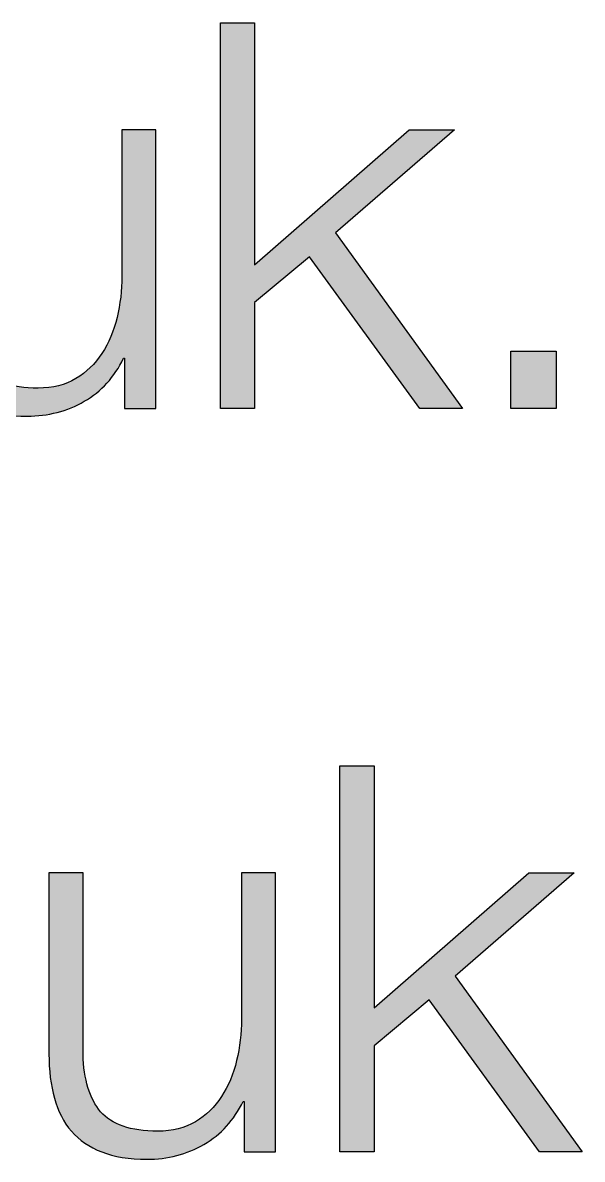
# Paper-space layout 'A2mask' of a CAD drawing. Extents: x 0 to 564, y 0 to 393.
# Drawn here: x 483.38 to 486.18, y 30.71 to 36.42 of the extents above; entities that cross this region are included whole.
import ezdxf
from ezdxf.enums import TextEntityAlignment as Align

# ---------------------------------------------------------------- set-up
doc = ezdxf.new("R2010")
doc.units = 0
doc.layers.get('0').update_dxf_attribs({"linetype": 'CONTINUOUS'})
doc.layers.get('Defpoints').update_dxf_attribs({"linetype": 'CONTINUOUS'})
doc.layers.add('JPP_Mask', color=7, linetype='CONTINUOUS')
doc.styles.add('JPP', font='arial.ttf')

# ---------------------------------------------------------------- blocks, each defined once
blk = doc.blocks.new('A2mask')
at = {"true_color": 0x004a91}
for points in [[(484.8149, 35.2423), (485.3686, 34.4795), (485.5833, 34.4795), (484.9451, 35.3615), (485.5426, 35.8801), (485.3146, 35.8801), (484.5382, 35.2015), (484.5382, 36.4176), (484.3673, 36.4176), (484.3673, 34.4795), (484.5382, 34.4795), (484.5382, 35.0116)], [(486.0529, 34.7671), (485.8249, 34.7671), (485.8249, 34.4795), (486.0529, 34.4795)], [(485.4153, 31.5099), (485.969, 30.7471), (486.1837, 30.7471), (485.5456, 31.6292), (486.143, 32.1478), (485.915, 32.1478), (485.1387, 31.4692), (485.1387, 32.6852), (484.9677, 32.6852), (484.9677, 30.7471), (485.1387, 30.7471), (485.1387, 31.2793)]]:
    blk.add_hatch(color=154, dxfattribs=at).paths.add_polyline_path(points)
h = blk.add_hatch(color=154, dxfattribs=at)
edge = h.paths.add_edge_path()
edge.add_spline(control_points=[(484.0442, 34.4795), (484.0442, 34.4795), (484.0442, 34.8297), (484.0442, 35.1798)], knot_values=[19.49999, 19.49999, 19.49999, 19.49999, 19.99998, 19.99998, 19.99998, 19.99998], degree=3, periodic=0)
edge.add_spline(control_points=[(484.0442, 35.1798), (484.0442, 35.53), (484.0442, 35.8801), (484.0442, 35.8801), (484.0442, 35.8801), (484.0442, 35.8801), (484.0442, 35.8801)], knot_values=[18.999023, 18.999023, 18.999023, 18.999023, 19.499013, 19.499013, 19.499013, 19.49999, 19.49999, 19.49999, 19.49999], degree=3, periodic=0)
edge.add_spline(control_points=[(484.0369, 35.8801), (484.0345, 35.8801), (484.0317, 35.8801), (484.0284, 35.8801)], knot_values=[18.812504, 18.812504, 18.812504, 18.812504, 18.875002, 18.875002, 18.875002, 18.875002], degree=3, periodic=0)
edge.add_spline(control_points=[(484.0284, 35.8801), (484.0252, 35.8801), (484.0215, 35.8801), (484.0175, 35.8801)], knot_values=[18.750005, 18.750005, 18.750005, 18.750005, 18.812504, 18.812504, 18.812504, 18.812504], degree=3, periodic=0)
edge.add_spline(control_points=[(484.0175, 35.8801), (484.0095, 35.8801), (484.0001, 35.8801), (483.9901, 35.8801)], knot_values=[18.625007, 18.625007, 18.625007, 18.625007, 18.750005, 18.750005, 18.750005, 18.750005], degree=3, periodic=0)
edge.add_spline(control_points=[(483.9901, 35.8801), (483.9801, 35.8801), (483.9694, 35.8801), (483.9587, 35.8801)], knot_values=[18.50001, 18.50001, 18.50001, 18.50001, 18.625007, 18.625007, 18.625007, 18.625007], degree=3, periodic=0)
edge.add_spline(control_points=[(483.9587, 35.8801), (483.9373, 35.8801), (483.916, 35.8801), (483.8999, 35.8801)], knot_values=[18.250015, 18.250015, 18.250015, 18.250015, 18.50001, 18.50001, 18.50001, 18.50001], degree=3, periodic=0)
edge.add_spline(control_points=[(483.8999, 35.8801), (483.8839, 35.8801), (483.8732, 35.8801), (483.8732, 35.8801), (483.8732, 35.8801), (483.8732, 35.8801), (483.8732, 35.8801)], knot_values=[17.999532, 17.999532, 17.999532, 17.999532, 18.249547, 18.249547, 18.249547, 18.250015, 18.250015, 18.250015, 18.250015], degree=3, periodic=0)
edge.add_spline(control_points=[(483.8732, 35.8718), (483.8732, 35.8692), (483.8732, 35.8658), (483.8732, 35.8619)], knot_values=[17.906272, 17.906272, 17.906272, 17.906272, 17.937521, 17.937521, 17.937521, 17.937521], degree=3, periodic=0)
edge.add_spline(control_points=[(483.8732, 35.8619), (483.8732, 35.858), (483.8732, 35.8535), (483.8732, 35.8485)], knot_values=[17.875022, 17.875022, 17.875022, 17.875022, 17.906272, 17.906272, 17.906272, 17.906272], degree=3, periodic=0)
edge.add_spline(control_points=[(483.8732, 35.8485), (483.8732, 35.8385), (483.8732, 35.8262), (483.8732, 35.8122)], knot_values=[17.812524, 17.812524, 17.812524, 17.812524, 17.875022, 17.875022, 17.875022, 17.875022], degree=3, periodic=0)
edge.add_spline(control_points=[(483.8732, 35.8122), (483.8732, 35.7982), (483.8732, 35.7824), (483.8732, 35.7652)], knot_values=[17.750025, 17.750025, 17.750025, 17.750025, 17.812524, 17.812524, 17.812524, 17.812524], degree=3, periodic=0)
edge.add_spline(control_points=[(483.8732, 35.7652), (483.8732, 35.7307), (483.8732, 35.6905), (483.8732, 35.6474)], knot_values=[17.625028, 17.625028, 17.625028, 17.625028, 17.750025, 17.750025, 17.750025, 17.750025], degree=3, periodic=0)
edge.add_spline(control_points=[(483.8732, 35.6474), (483.8732, 35.6043), (483.8732, 35.5583), (483.8732, 35.5123)], knot_values=[17.50003, 17.50003, 17.50003, 17.50003, 17.625028, 17.625028, 17.625028, 17.625028], degree=3, periodic=0)
edge.add_spline(control_points=[(483.8732, 35.5123), (483.8732, 35.4204), (483.8732, 35.3284), (483.8732, 35.2595)], knot_values=[17.250035, 17.250035, 17.250035, 17.250035, 17.50003, 17.50003, 17.50003, 17.50003], degree=3, periodic=0)
edge.add_spline(control_points=[(483.8732, 35.2595), (483.8732, 35.1905), (483.8732, 35.1445), (483.8732, 35.1445), (483.8732, 35.0739), (483.8649, 35.0047), (483.8487, 34.9367)], knot_values=[16, 16, 16, 16, 16.250035, 16.250035, 16.250035, 17.250035, 17.250035, 17.250035, 17.250035], degree=3, periodic=0)
edge.add_spline(control_points=[(483.8487, 34.9367), (483.8325, 34.8692), (483.807, 34.8088), (483.7728, 34.7565)], knot_values=[15, 15, 15, 15, 16, 16, 16, 16], degree=3, periodic=0)
edge.add_spline(control_points=[(483.7728, 34.7565), (483.7384, 34.7038), (483.695, 34.6617), (483.6423, 34.6302)], knot_values=[14, 14, 14, 14, 15, 15, 15, 15], degree=3, periodic=0)
edge.add_spline(control_points=[(483.6423, 34.6302), (483.5899, 34.5984), (483.5266, 34.5825), (483.4524, 34.5825)], knot_values=[13, 13, 13, 13, 14, 14, 14, 14], degree=3, periodic=0)
edge.add_spline(control_points=[(483.4524, 34.5825), (483.3166, 34.5825), (483.2211, 34.6153), (483.1661, 34.6803)], knot_values=[12, 12, 12, 12, 13, 13, 13, 13], degree=3, periodic=0)
edge.add_spline(control_points=[(483.1661, 34.6803), (483.1108, 34.7456), (483.0813, 34.8413), (483.0777, 34.9682)], knot_values=[11, 11, 11, 11, 12, 12, 12, 12], degree=3, periodic=0)
edge.add_spline(control_points=[(483.0777, 34.9682), (483.0777, 34.9682), (483.0777, 35.8801), (483.0777, 35.8801), (483.0777, 35.8801), (483.0349, 35.8801), (482.9922, 35.8801)], knot_values=[9.5, 9.5, 9.5, 9.5, 10.5, 10.5, 10.5, 11, 11, 11, 11], degree=3, periodic=0)
edge.add_spline(control_points=[(482.9922, 35.8801), (482.9494, 35.8801), (482.9067, 35.8801), (482.9067, 35.8801), (482.9067, 35.8801), (482.9067, 35.6528), (482.9067, 35.4255)], knot_values=[8.5, 8.5, 8.5, 8.5, 9, 9, 9, 9.5, 9.5, 9.5, 9.5], degree=3, periodic=0)
edge.add_spline(control_points=[(482.9067, 35.4255), (482.9067, 35.1982), (482.9067, 34.9709), (482.9067, 34.9709), (482.9067, 34.8874), (482.916, 34.8135), (482.9338, 34.7482)], knot_values=[7, 7, 7, 7, 7.5, 7.5, 7.5, 8.5, 8.5, 8.5, 8.5], degree=3, periodic=0)
edge.add_spline(control_points=[(482.9338, 34.7482), (482.9521, 34.6829), (482.9806, 34.6279), (483.0193, 34.5825)], knot_values=[6, 6, 6, 6, 7, 7, 7, 7], degree=3, periodic=0)
edge.add_spline(control_points=[(483.0193, 34.5825), (483.0584, 34.5375), (483.1091, 34.5027), (483.1714, 34.4782), (483.2337, 34.4536), (483.3093, 34.4414), (483.3981, 34.4414)], knot_values=[4, 4, 4, 4, 5, 5, 5, 6, 6, 6, 6], degree=3, periodic=0)
edge.add_spline(control_points=[(483.3981, 34.4414), (483.5031, 34.4414), (483.5985, 34.4662), (483.6844, 34.5163)], knot_values=[3, 3, 3, 3, 4, 4, 4, 4], degree=3, periodic=0)
edge.add_spline(control_points=[(483.6844, 34.5163), (483.7705, 34.566), (483.8361, 34.6379), (483.8812, 34.732)], knot_values=[2, 2, 2, 2, 3, 3, 3, 3], degree=3, periodic=0)
edge.add_spline(control_points=[(483.8868, 34.732), (483.8868, 34.732), (483.8868, 34.6689), (483.8868, 34.6057)], knot_values=[0.5, 0.5, 0.5, 0.5, 1, 1, 1, 1], degree=3, periodic=0)
edge.add_spline(control_points=[(483.8868, 34.6057), (483.8868, 34.5426), (483.8868, 34.4795), (483.8868, 34.4795), (483.8868, 34.4795), (483.8967, 34.4795), (483.9114, 34.4795)], knot_values=[20.749965, 20.749965, 20.749965, 20.749965, 21.249965, 21.249965, 21.249965, 21.5, 21.5, 21.5, 21.5], degree=3, periodic=0)
edge.add_spline(control_points=[(483.9114, 34.4795), (483.9262, 34.4795), (483.9458, 34.4795), (483.9655, 34.4795)], knot_values=[20.49997, 20.49997, 20.49997, 20.49997, 20.749965, 20.749965, 20.749965, 20.749965], degree=3, periodic=0)
edge.add_spline(control_points=[(483.9655, 34.4795), (483.9754, 34.4795), (483.9852, 34.4795), (483.9944, 34.4795)], knot_values=[20.374972, 20.374972, 20.374972, 20.374972, 20.49997, 20.49997, 20.49997, 20.49997], degree=3, periodic=0)
edge.add_spline(control_points=[(483.9944, 34.4795), (484.0036, 34.4795), (484.0122, 34.4795), (484.0196, 34.4795)], knot_values=[20.249975, 20.249975, 20.249975, 20.249975, 20.374972, 20.374972, 20.374972, 20.374972], degree=3, periodic=0)
edge.add_spline(control_points=[(484.0297, 34.4795), (484.0327, 34.4795), (484.0353, 34.4795), (484.0374, 34.4795)], knot_values=[20.124977, 20.124977, 20.124977, 20.124977, 20.187476, 20.187476, 20.187476, 20.187476], degree=3, periodic=0)
edge.add_spline(control_points=[(484.0442, 34.4795), (484.0442, 34.4795), (484.0442, 34.4795), (484.0442, 34.4795), (484.0442, 34.4795), (484.0442, 34.4795), (484.0442, 34.4795)], knot_values=[19.99998, 19.99998, 19.99998, 19.99998, 20, 20, 20, 20.001445, 20.001445, 20.001445, 20.001445], degree=3, periodic=0)
h = blk.add_hatch(color=154, dxfattribs=at)
edge = h.paths.add_edge_path()
edge.add_spline(control_points=[(484.6446, 30.7471), (484.6446, 30.7472), (484.6446, 31.0973), (484.6446, 31.4475)], knot_values=[19.49999, 19.49999, 19.49999, 19.49999, 19.99998, 19.99998, 19.99998, 19.99998], degree=3, periodic=0)
edge.add_spline(control_points=[(484.6446, 31.4475), (484.6446, 31.7976), (484.6446, 32.1478), (484.6446, 32.1478), (484.6446, 32.1478), (484.6446, 32.1478), (484.6446, 32.1478)], knot_values=[18.999023, 18.999023, 18.999023, 18.999023, 19.499013, 19.499013, 19.499013, 19.49999, 19.49999, 19.49999, 19.49999], degree=3, periodic=0)
edge.add_spline(control_points=[(484.6373, 32.1478), (484.6349, 32.1478), (484.6321, 32.1478), (484.6288, 32.1478)], knot_values=[18.812504, 18.812504, 18.812504, 18.812504, 18.875002, 18.875002, 18.875002, 18.875002], degree=3, periodic=0)
edge.add_spline(control_points=[(484.6288, 32.1478), (484.6256, 32.1478), (484.6219, 32.1478), (484.6179, 32.1478)], knot_values=[18.750005, 18.750005, 18.750005, 18.750005, 18.812504, 18.812504, 18.812504, 18.812504], degree=3, periodic=0)
edge.add_spline(control_points=[(484.6179, 32.1478), (484.6099, 32.1478), (484.6005, 32.1478), (484.5905, 32.1478)], knot_values=[18.625007, 18.625007, 18.625007, 18.625007, 18.750005, 18.750005, 18.750005, 18.750005], degree=3, periodic=0)
edge.add_spline(control_points=[(484.5905, 32.1478), (484.5805, 32.1478), (484.5698, 32.1478), (484.5591, 32.1478)], knot_values=[18.50001, 18.50001, 18.50001, 18.50001, 18.625007, 18.625007, 18.625007, 18.625007], degree=3, periodic=0)
edge.add_spline(control_points=[(484.5591, 32.1478), (484.5378, 32.1478), (484.5164, 32.1478), (484.5004, 32.1478)], knot_values=[18.250015, 18.250015, 18.250015, 18.250015, 18.50001, 18.50001, 18.50001, 18.50001], degree=3, periodic=0)
edge.add_spline(control_points=[(484.5004, 32.1478), (484.4843, 32.1478), (484.4736, 32.1478), (484.4736, 32.1478), (484.4736, 32.1478), (484.4736, 32.1478), (484.4736, 32.1478)], knot_values=[17.999532, 17.999532, 17.999532, 17.999532, 18.249547, 18.249547, 18.249547, 18.250015, 18.250015, 18.250015, 18.250015], degree=3, periodic=0)
edge.add_spline(control_points=[(484.4736, 32.1395), (484.4736, 32.1368), (484.4736, 32.1335), (484.4736, 32.1296)], knot_values=[17.906272, 17.906272, 17.906272, 17.906272, 17.937521, 17.937521, 17.937521, 17.937521], degree=3, periodic=0)
edge.add_spline(control_points=[(484.4736, 32.1296), (484.4736, 32.1257), (484.4736, 32.1212), (484.4736, 32.1162)], knot_values=[17.875022, 17.875022, 17.875022, 17.875022, 17.906272, 17.906272, 17.906272, 17.906272], degree=3, periodic=0)
edge.add_spline(control_points=[(484.4736, 32.1162), (484.4736, 32.1061), (484.4736, 32.0939), (484.4736, 32.0799)], knot_values=[17.812524, 17.812524, 17.812524, 17.812524, 17.875022, 17.875022, 17.875022, 17.875022], degree=3, periodic=0)
edge.add_spline(control_points=[(484.4736, 32.0799), (484.4736, 32.0659), (484.4736, 32.0501), (484.4736, 32.0329)], knot_values=[17.750025, 17.750025, 17.750025, 17.750025, 17.812524, 17.812524, 17.812524, 17.812524], degree=3, periodic=0)
edge.add_spline(control_points=[(484.4736, 32.0329), (484.4736, 31.9984), (484.4736, 31.9581), (484.4736, 31.915)], knot_values=[17.625028, 17.625028, 17.625028, 17.625028, 17.750025, 17.750025, 17.750025, 17.750025], degree=3, periodic=0)
edge.add_spline(control_points=[(484.4736, 31.915), (484.4736, 31.8719), (484.4736, 31.826), (484.4736, 31.78)], knot_values=[17.50003, 17.50003, 17.50003, 17.50003, 17.625028, 17.625028, 17.625028, 17.625028], degree=3, periodic=0)
edge.add_spline(control_points=[(484.4736, 31.78), (484.4736, 31.6881), (484.4736, 31.5961), (484.4736, 31.5271)], knot_values=[17.250035, 17.250035, 17.250035, 17.250035, 17.50003, 17.50003, 17.50003, 17.50003], degree=3, periodic=0)
edge.add_spline(control_points=[(484.4736, 31.5271), (484.4736, 31.4582), (484.4736, 31.4122), (484.4736, 31.4122), (484.4736, 31.3416), (484.4653, 31.2723), (484.4491, 31.2044)], knot_values=[16, 16, 16, 16, 16.250035, 16.250035, 16.250035, 17.250035, 17.250035, 17.250035, 17.250035], degree=3, periodic=0)
edge.add_spline(control_points=[(484.4491, 31.2044), (484.4329, 31.1368), (484.4074, 31.0765), (484.3732, 31.0242)], knot_values=[15, 15, 15, 15, 16, 16, 16, 16], degree=3, periodic=0)
edge.add_spline(control_points=[(484.3732, 31.0242), (484.3388, 30.9715), (484.2954, 30.9294), (484.2427, 30.8979)], knot_values=[14, 14, 14, 14, 15, 15, 15, 15], degree=3, periodic=0)
edge.add_spline(control_points=[(484.2427, 30.8979), (484.1903, 30.8661), (484.127, 30.8502), (484.0528, 30.8502)], knot_values=[13, 13, 13, 13, 14, 14, 14, 14], degree=3, periodic=0)
edge.add_spline(control_points=[(484.0528, 30.8502), (483.917, 30.8502), (483.8215, 30.883), (483.7665, 30.9479)], knot_values=[12, 12, 12, 12, 13, 13, 13, 13], degree=3, periodic=0)
edge.add_spline(control_points=[(483.7665, 30.9479), (483.7112, 31.0132), (483.6817, 31.109), (483.6781, 31.2359)], knot_values=[11, 11, 11, 11, 12, 12, 12, 12], degree=3, periodic=0)
edge.add_spline(control_points=[(483.6781, 31.2359), (483.6781, 31.2359), (483.6781, 32.1478), (483.6781, 32.1478), (483.6781, 32.1478), (483.6353, 32.1478), (483.5926, 32.1478)], knot_values=[9.5, 9.5, 9.5, 9.5, 10.5, 10.5, 10.5, 11, 11, 11, 11], degree=3, periodic=0)
edge.add_spline(control_points=[(483.5926, 32.1478), (483.5498, 32.1478), (483.5071, 32.1478), (483.5071, 32.1478), (483.5071, 32.1478), (483.5071, 31.9205), (483.5071, 31.6932)], knot_values=[8.5, 8.5, 8.5, 8.5, 9, 9, 9, 9.5, 9.5, 9.5, 9.5], degree=3, periodic=0)
edge.add_spline(control_points=[(483.5071, 31.6932), (483.5071, 31.4658), (483.5071, 31.2385), (483.5071, 31.2385), (483.5071, 31.155), (483.5164, 31.0811), (483.5343, 31.0159)], knot_values=[7, 7, 7, 7, 7.5, 7.5, 7.5, 8.5, 8.5, 8.5, 8.5], degree=3, periodic=0)
edge.add_spline(control_points=[(483.5343, 31.0159), (483.5525, 30.9506), (483.581, 30.8956), (483.6197, 30.8502)], knot_values=[6, 6, 6, 6, 7, 7, 7, 7], degree=3, periodic=0)
edge.add_spline(control_points=[(483.6197, 30.8502), (483.6588, 30.8051), (483.7095, 30.7703), (483.7718, 30.7458), (483.8341, 30.7213), (483.9097, 30.709), (483.9985, 30.709)], knot_values=[4, 4, 4, 4, 5, 5, 5, 6, 6, 6, 6], degree=3, periodic=0)
edge.add_spline(control_points=[(483.9985, 30.709), (484.1035, 30.709), (484.1989, 30.7339), (484.2848, 30.7839)], knot_values=[3, 3, 3, 3, 4, 4, 4, 4], degree=3, periodic=0)
edge.add_spline(control_points=[(484.2848, 30.7839), (484.3709, 30.8336), (484.4365, 30.9055), (484.4816, 30.9996)], knot_values=[2, 2, 2, 2, 3, 3, 3, 3], degree=3, periodic=0)
edge.add_spline(control_points=[(484.4872, 30.9996), (484.4872, 30.9996), (484.4872, 30.9365), (484.4872, 30.8734)], knot_values=[0.5, 0.5, 0.5, 0.5, 1, 1, 1, 1], degree=3, periodic=0)
edge.add_spline(control_points=[(484.4872, 30.8734), (484.4872, 30.8103), (484.4872, 30.7471), (484.4872, 30.7471), (484.4872, 30.7471), (484.4971, 30.7471), (484.5118, 30.7471)], knot_values=[20.749965, 20.749965, 20.749965, 20.749965, 21.249965, 21.249965, 21.249965, 21.5, 21.5, 21.5, 21.5], degree=3, periodic=0)
edge.add_spline(control_points=[(484.5118, 30.7471), (484.5266, 30.7471), (484.5462, 30.7471), (484.5659, 30.7471)], knot_values=[20.49997, 20.49997, 20.49997, 20.49997, 20.749965, 20.749965, 20.749965, 20.749965], degree=3, periodic=0)
edge.add_spline(control_points=[(484.5659, 30.7471), (484.5758, 30.7471), (484.5856, 30.7471), (484.5948, 30.7471)], knot_values=[20.374972, 20.374972, 20.374972, 20.374972, 20.49997, 20.49997, 20.49997, 20.49997], degree=3, periodic=0)
edge.add_spline(control_points=[(484.5948, 30.7471), (484.604, 30.7471), (484.6126, 30.7471), (484.62, 30.7471)], knot_values=[20.249975, 20.249975, 20.249975, 20.249975, 20.374972, 20.374972, 20.374972, 20.374972], degree=3, periodic=0)
edge.add_spline(control_points=[(484.6301, 30.7471), (484.6331, 30.7471), (484.6357, 30.7471), (484.6378, 30.7471)], knot_values=[20.124977, 20.124977, 20.124977, 20.124977, 20.187476, 20.187476, 20.187476, 20.187476], degree=3, periodic=0)
edge.add_spline(control_points=[(484.6446, 30.7471), (484.6446, 30.7471), (484.6446, 30.7471), (484.6446, 30.7471), (484.6446, 30.7471), (484.6446, 30.7471), (484.6446, 30.7471)], knot_values=[19.99998, 19.99998, 19.99998, 19.99998, 20, 20, 20, 20.001445, 20.001445, 20.001445, 20.001445], degree=3, periodic=0)
at = {"layer": 'Defpoints', "color": 154, "true_color": 0x004a91}
for points in [[(484.5382, 36.4176), (484.5382, 35.2015), (485.3146, 35.8801), (485.5426, 35.8801), (484.9451, 35.3615), (485.5833, 34.4795), (485.3686, 34.4795), (484.8149, 35.2423), (484.5382, 35.0116), (484.5382, 34.4795), (484.3673, 34.4795), (484.3673, 36.4176), (484.5382, 36.4176)], [(485.8249, 34.7671), (486.0529, 34.7671), (486.0529, 34.4795), (485.8249, 34.4795), (485.8249, 34.7671)], [(485.1387, 32.6852), (485.1387, 31.4692), (485.915, 32.1478), (486.143, 32.1478), (485.5456, 31.6292), (486.1837, 30.7471), (485.969, 30.7471), (485.4153, 31.5099), (485.1387, 31.2793), (485.1387, 30.7471), (484.9677, 30.7471), (484.9677, 32.6852), (485.1387, 32.6852)]]:
    blk.add_lwpolyline(points, dxfattribs=at)
for points in [[(483.8868, 34.4795), (483.8868, 34.4795), (483.8868, 34.732), (483.8868, 34.732), (483.8868, 34.732), (483.8812, 34.732), (483.8812, 34.732), (483.8361, 34.6379), (483.7705, 34.566), (483.6844, 34.5163), (483.5985, 34.4662), (483.5031, 34.4414), (483.3981, 34.4414), (483.3093, 34.4414), (483.2337, 34.4536), (483.1714, 34.4782), (483.1091, 34.5027), (483.0584, 34.5375), (483.0193, 34.5825), (482.9806, 34.6279), (482.9521, 34.6829), (482.9338, 34.7482), (482.916, 34.8135), (482.9067, 34.8874), (482.9067, 34.9709), (482.9067, 34.9709), (482.9067, 35.8801), (482.9067, 35.8801), (482.9067, 35.8801), (483.0777, 35.8801), (483.0777, 35.8801), (483.0777, 35.8801), (483.0777, 34.9682), (483.0777, 34.9682), (483.0813, 34.8413), (483.1108, 34.7456), (483.1661, 34.6803), (483.2211, 34.6153), (483.3166, 34.5825), (483.4524, 34.5825), (483.5266, 34.5825), (483.5899, 34.5984), (483.6423, 34.6302), (483.695, 34.6617), (483.7384, 34.7038), (483.7728, 34.7565), (483.807, 34.8088), (483.8325, 34.8692), (483.8487, 34.9367), (483.8649, 35.0047), (483.8732, 35.0739), (483.8732, 35.1445), (483.8732, 35.1445), (483.8732, 35.8801), (483.8732, 35.8801), (483.8732, 35.8801), (484.0442, 35.8801), (484.0442, 35.8801), (484.0442, 35.8801), (484.0442, 34.4795), (484.0442, 34.4795), (484.0442, 34.4795), (483.8868, 34.4795), (483.8868, 34.4795)], [(484.4872, 30.7471), (484.4872, 30.7471), (484.4872, 30.9996), (484.4872, 30.9996), (484.4872, 30.9996), (484.4816, 30.9996), (484.4816, 30.9996), (484.4365, 30.9055), (484.3709, 30.8336), (484.2848, 30.7839), (484.1989, 30.7339), (484.1035, 30.709), (483.9985, 30.709), (483.9097, 30.709), (483.8341, 30.7213), (483.7718, 30.7458), (483.7095, 30.7703), (483.6588, 30.8051), (483.6197, 30.8502), (483.581, 30.8956), (483.5525, 30.9506), (483.5343, 31.0159), (483.5164, 31.0811), (483.5071, 31.155), (483.5071, 31.2385), (483.5071, 31.2385), (483.5071, 32.1478), (483.5071, 32.1478), (483.5071, 32.1478), (483.6781, 32.1478), (483.6781, 32.1478), (483.6781, 32.1478), (483.6781, 31.2359), (483.6781, 31.2359), (483.6817, 31.109), (483.7112, 31.0132), (483.7665, 30.9479), (483.8215, 30.883), (483.917, 30.8502), (484.0528, 30.8502), (484.127, 30.8502), (484.1903, 30.8661), (484.2427, 30.8979), (484.2954, 30.9294), (484.3388, 30.9715), (484.3732, 31.0242), (484.4074, 31.0765), (484.4329, 31.1368), (484.4491, 31.2044), (484.4653, 31.2723), (484.4736, 31.3416), (484.4736, 31.4122), (484.4736, 31.4122), (484.4736, 32.1478), (484.4736, 32.1478), (484.4736, 32.1478), (484.6446, 32.1478), (484.6446, 32.1478), (484.6446, 32.1478), (484.6446, 30.7471), (484.6446, 30.7471), (484.6446, 30.7471), (484.4872, 30.7471), (484.4872, 30.7471)]]:
    blk.add_open_spline(points, degree=3, knots=[0, 0, 0, 0, 1, 1, 1, 2, 2, 2, 3, 3, 3, 4, 4, 4, 5, 5, 5, 6, 6, 6, 7, 7, 7, 8, 8, 8, 9, 9, 9, 10, 10, 10, 11, 11, 11, 12, 12, 12, 13, 13, 13, 14, 14, 14, 15, 15, 15, 16, 16, 16, 17, 17, 17, 18, 18, 18, 19, 19, 19, 20, 20, 20, 21, 21, 21, 21], dxfattribs=at)
at = {"color": 7, "style": 'JPP'}
for tag, p in [('Client', (516.6, 80.5)), ('Project1', (516.6, 63)), ('Project2', (516.6, 57.75)), ('Project3', (516.6, 52.5)), ('Title1', (516.6, 40.25)), ('Title2', (516.6, 35)), ('Title3', (516.6, 29.75)), ('Status', (441, 5.25))]:
    blk.add_attdef(tag, text='', height=2.5, dxfattribs=at).set_placement(p, align=Align.MIDDLE_LEFT)
at = {"color": 2, "style": 'JPP'}
for tag, p in [('Scale', (460.25, 17.5)), ('Checked', (523.25, 17.5)), ('Drawn', (491.75, 17.5)), ('Date', (554.75, 17.5))]:
    blk.add_attdef(tag, text='', height=1.4, dxfattribs=at).set_placement(p, align=Align.MIDDLE_CENTER)
at = {"color": 6, "style": 'JPP'}
for tag, p in [('Ref', (504, 5.25)), ('DrgNo.', (533.4, 5.25))]:
    blk.add_attdef(tag, text='', height=2.8, dxfattribs=at).set_placement(p, align=Align.MIDDLE_LEFT)
blk.add_attdef('Rev', text='', height=2.8, dxfattribs=at).set_placement((557.3923, 5.25), align=Align.MIDDLE_CENTER)

psp = doc.layouts.new('A2mask')

# ---------------------------------------------------------------- block references
at = {"layer": 'JPP_Mask'}
psp.add_blockref('A2mask', (0, 0), dxfattribs=at)

doc.saveas('drawing.dxf')
